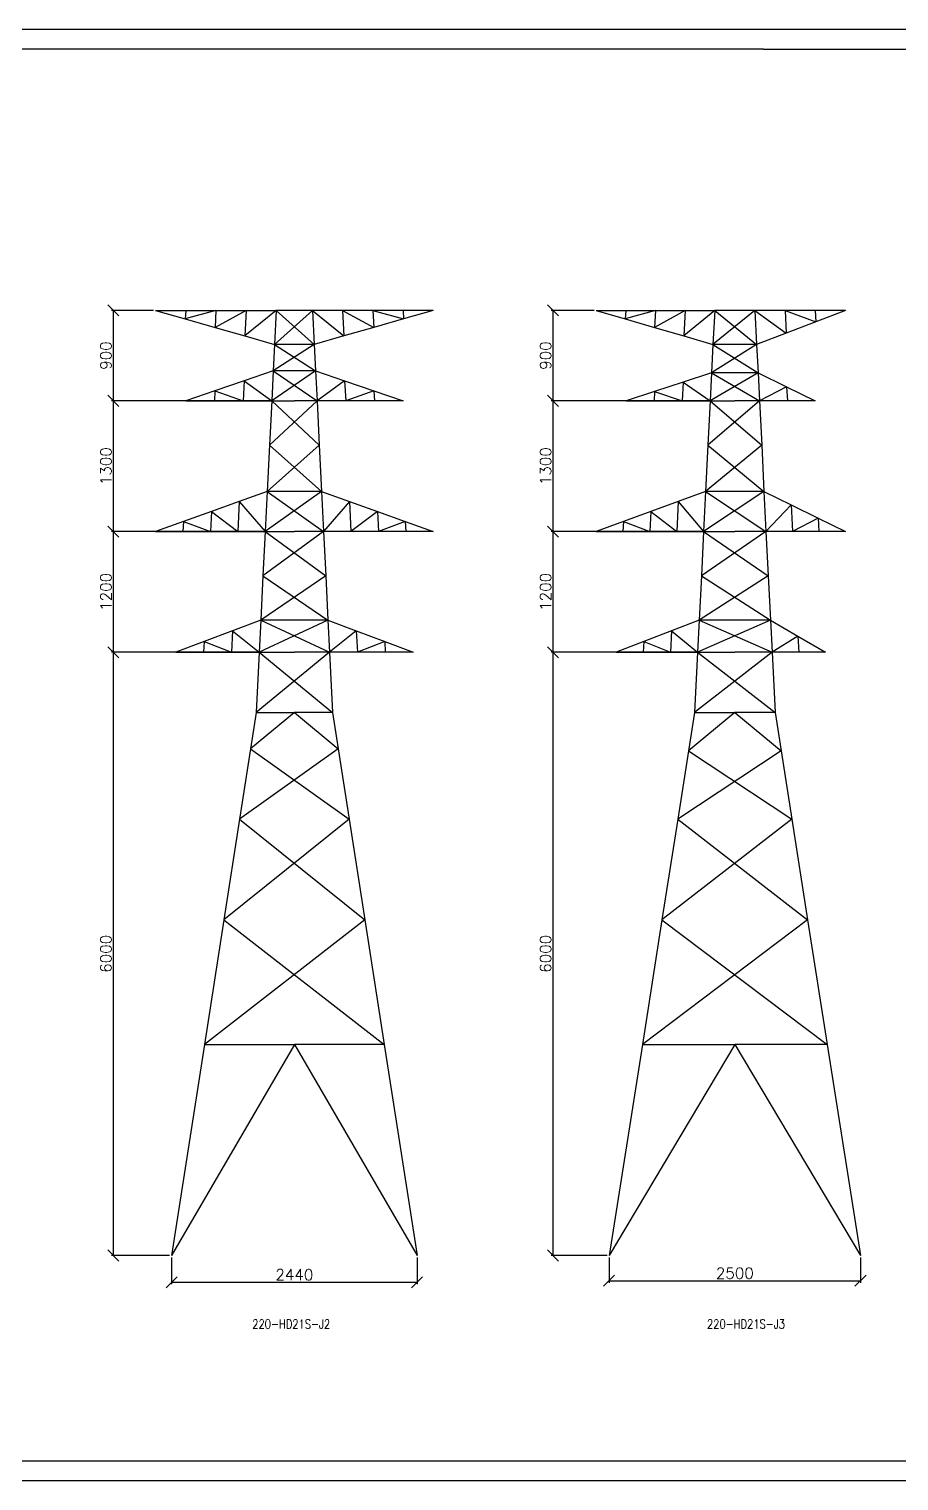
# Model space of a CAD drawing. Header units: millimetres. Extents: x -25344 to 8674, y -19679 to 18215.
# Drawn here: x 6224 to 6657, y -432 to 290 of the extents above; entities that cross this region are included whole.
import ezdxf

# ---------------------------------------------------------------- set-up
doc = ezdxf.new("R2010")
doc.units = ezdxf.units.MM
doc.layers.add('受力材原始杆件', color=1, linetype='Continuous', lineweight=25)
doc.layers.add('受力材杆件', color=7, linetype='Continuous', lineweight=25)
doc.layers.add('基本图元层', color=7, linetype='Continuous')
doc.styles.get("Standard").update_dxf_attribs({"font": 'txt', "bigfont": 'gbcbig.shx'})
doc.styles.add('TBWZ', font='txt.shx', dxfattribs={"width": 0.7, "bigfont": 'hztxt.shx'})
doc.dimstyles.new('hz', dxfattribs={"dimscale": 11, "dimtxt": 0.5, "dimasz": 0.5, "dimexe": 0.09, "dimexo": 0.09, "dimgap": 0.09, "dimtad": 1, "dimdec": 0, "dimlfac": 20, "dimzin": 0, "dimdsep": 46, "dimtxsty": 'Standard', "dimblk1": 'OBLIQUE', "dimblk2": 'OBLIQUE', "dimsah": 1, "dimcen": 0.09, "dimclrd": 7, "dimclre": 7, "dimclrt": 7, "dimadec": 0, "dimazin": 0, "dimtfac": 1, "dimtdec": 0, "dimtix": 1, "dimtmove": 0, "dimatfit": 3, "dimfxl": 1, "dimtolj": 1, "dimtzin": 0, "dimarcsym": 0})

# ---------------------------------------------------------------- blocks, each defined once
blk = doc.blocks.new('_OBLIQUE')
at = {"color": 0, "linetype": 'ByBlock'}
blk.add_line((-0.5, -0.5), (0.5, 0.5), dxfattribs=at)
blk = doc.blocks.new('*D20')
at = {"layer": 'DEFPOINTS', "color": 0, "transparency": 16777216}
for p in [(6266.05, -20.03), (6338.49, -20.03), (6294.98, -320.03)]:
    blk.add_point(p, dxfattribs=at)
at = {"layer": '基本图元层', "color": 7, "lineweight": -2, "transparency": 16777216}
for p, q in [((6337.5, -20.03), (6265.06, -20.03)), ((6266.05, -320.03), (6266.05, -20.03)), ((6293.99, -320.03), (6265.06, -320.03))]:
    blk.add_line(p, q, dxfattribs=at)
at = {"layer": '基本图元层', "color": 7, "lineweight": -2, "transparency": 16777216, "xscale": 5.5, "yscale": 5.5, "zscale": 5.5}
for p, rotation in [((6266.05, -20.03), 90), ((6266.05, -320.03), 270)]:
    blk.add_blockref('_OBLIQUE', p, dxfattribs=dict(at, rotation=rotation))
at = {"layer": '基本图元层', "color": 7, "transparency": 16777216, "insert": (6262.31, -170.03), "char_height": 5.5, "attachment_point": 5, "rotation": 90}
blk.add_mtext('\\A1;6000', dxfattribs=at)
blk = doc.blocks.new('*D21')
at = {"layer": 'DEFPOINTS', "color": 0, "transparency": 16777216}
for p in [(6266.05, 39.97), (6341.49, 39.97), (6338.49, -20.03)]:
    blk.add_point(p, dxfattribs=at)
at = {"layer": '基本图元层', "color": 7, "lineweight": -2, "transparency": 16777216}
for p, q in [((6340.5, 39.97), (6265.06, 39.97)), ((6266.05, -20.03), (6266.05, 39.97)), ((6337.5, -20.03), (6265.06, -20.03))]:
    blk.add_line(p, q, dxfattribs=at)
at = {"layer": '基本图元层', "color": 7, "lineweight": -2, "transparency": 16777216, "xscale": 5.5, "yscale": 5.5, "zscale": 5.5}
for p, rotation in [((6266.05, 39.97), 90), ((6266.05, -20.03), 270)]:
    blk.add_blockref('_OBLIQUE', p, dxfattribs=dict(at, rotation=rotation))
at = {"layer": '基本图元层', "color": 7, "transparency": 16777216, "insert": (6262.31, 9.97), "char_height": 5.5, "attachment_point": 5, "rotation": 90}
blk.add_mtext('\\A1;1200', dxfattribs=at)
blk = doc.blocks.new('*D22')
at = {"layer": 'DEFPOINTS', "color": 0, "transparency": 16777216}
for p in [(6266.05, 104.97), (6344.74, 104.97), (6341.49, 39.97)]:
    blk.add_point(p, dxfattribs=at)
at = {"layer": '基本图元层', "color": 7, "lineweight": -2, "transparency": 16777216}
for p, q in [((6343.75, 104.97), (6265.06, 104.97)), ((6266.05, 39.97), (6266.05, 104.97)), ((6340.5, 39.97), (6265.06, 39.97))]:
    blk.add_line(p, q, dxfattribs=at)
at = {"layer": '基本图元层', "color": 7, "lineweight": -2, "transparency": 16777216, "xscale": 5.5, "yscale": 5.5, "zscale": 5.5}
for p, rotation in [((6266.05, 104.97), 90), ((6266.05, 39.97), 270)]:
    blk.add_blockref('_OBLIQUE', p, dxfattribs=dict(at, rotation=rotation))
at = {"layer": '基本图元层', "color": 7, "transparency": 16777216, "insert": (6262.31, 72.47), "char_height": 5.5, "attachment_point": 5, "rotation": 90}
blk.add_mtext('\\A1;1300', dxfattribs=at)
blk = doc.blocks.new('*D23')
at = {"layer": 'DEFPOINTS', "color": 0, "transparency": 16777216}
for p in [(6266.05, 149.97), (6286.99, 149.97), (6344.74, 104.97)]:
    blk.add_point(p, dxfattribs=at)
at = {"layer": '基本图元层', "color": 7, "lineweight": -2, "transparency": 16777216}
for p, q in [((6286, 149.97), (6265.06, 149.97)), ((6266.05, 104.97), (6266.05, 149.97)), ((6343.75, 104.97), (6265.06, 104.97))]:
    blk.add_line(p, q, dxfattribs=at)
at = {"layer": '基本图元层', "color": 7, "lineweight": -2, "transparency": 16777216, "xscale": 5.5, "yscale": 5.5, "zscale": 5.5}
for p, rotation in [((6266.05, 149.97), 90), ((6266.05, 104.97), 270)]:
    blk.add_blockref('_OBLIQUE', p, dxfattribs=dict(at, rotation=rotation))
at = {"layer": '基本图元层', "color": 7, "transparency": 16777216, "insert": (6262.31, 127.47), "char_height": 5.5, "attachment_point": 5, "rotation": 90}
blk.add_mtext('\\A1;900', dxfattribs=at)
blk = doc.blocks.new('*D24')
at = {"layer": 'DEFPOINTS', "color": 0, "transparency": 16777216}
for p in [(6294.98, -320.03), (6417, -320.03), (6417, -333.34)]:
    blk.add_point(p, dxfattribs=at)
at = {"layer": '基本图元层', "color": 7, "lineweight": -2, "transparency": 16777216}
for p, q in [((6294.98, -321.02), (6294.98, -334.33)), ((6417, -321.02), (6417, -334.33)), ((6294.98, -333.34), (6417, -333.34))]:
    blk.add_line(p, q, dxfattribs=at)
at = {"layer": '基本图元层', "color": 7, "lineweight": -2, "transparency": 16777216, "xscale": 5.5, "yscale": 5.5, "zscale": 5.5, "rotation": 180}
blk.add_blockref('_OBLIQUE', (6294.98, -333.34), dxfattribs=at)
at = {"layer": '基本图元层', "color": 7, "lineweight": -2, "transparency": 16777216, "xscale": 5.5, "yscale": 5.5, "zscale": 5.5}
blk.add_blockref('_OBLIQUE', (6417, -333.34), dxfattribs=at)
at = {"layer": '基本图元层', "color": 7, "transparency": 16777216, "insert": (6355.99, -329.6), "char_height": 5.5, "attachment_point": 5}
blk.add_mtext('\\A1;2440', dxfattribs=at)
blk = doc.blocks.new('*D25')
at = {"layer": 'DEFPOINTS', "color": 0, "transparency": 16777216}
for p in [(6484.62, -20.03), (6556.44, -20.03), (6512.45, -320.03)]:
    blk.add_point(p, dxfattribs=at)
at = {"layer": '基本图元层', "color": 7, "lineweight": -2, "transparency": 16777216}
for p, q in [((6555.45, -20.03), (6483.63, -20.03)), ((6484.62, -320.03), (6484.62, -20.03)), ((6511.46, -320.03), (6483.63, -320.03))]:
    blk.add_line(p, q, dxfattribs=at)
at = {"layer": '基本图元层', "color": 7, "lineweight": -2, "transparency": 16777216, "xscale": 5.5, "yscale": 5.5, "zscale": 5.5}
for p, rotation in [((6484.62, -20.03), 90), ((6484.62, -320.03), 270)]:
    blk.add_blockref('_OBLIQUE', p, dxfattribs=dict(at, rotation=rotation))
at = {"layer": '基本图元层', "color": 7, "transparency": 16777216, "insert": (6480.88, -170.03), "char_height": 5.5, "attachment_point": 5, "rotation": 90}
blk.add_mtext('\\A1;6000', dxfattribs=at)
blk = doc.blocks.new('*D26')
at = {"layer": 'DEFPOINTS', "color": 0, "transparency": 16777216}
for p in [(6484.62, 39.97), (6559.44, 39.97), (6556.44, -20.03)]:
    blk.add_point(p, dxfattribs=at)
at = {"layer": '基本图元层', "color": 7, "lineweight": -2, "transparency": 16777216}
for p, q in [((6558.45, 39.97), (6483.63, 39.97)), ((6484.62, -20.03), (6484.62, 39.97)), ((6555.45, -20.03), (6483.63, -20.03))]:
    blk.add_line(p, q, dxfattribs=at)
at = {"layer": '基本图元层', "color": 7, "lineweight": -2, "transparency": 16777216, "xscale": 5.5, "yscale": 5.5, "zscale": 5.5}
for p, rotation in [((6484.62, 39.97), 90), ((6484.62, -20.03), 270)]:
    blk.add_blockref('_OBLIQUE', p, dxfattribs=dict(at, rotation=rotation))
at = {"layer": '基本图元层', "color": 7, "transparency": 16777216, "insert": (6480.88, 9.97), "char_height": 5.5, "attachment_point": 5, "rotation": 90}
blk.add_mtext('\\A1;1200', dxfattribs=at)
blk = doc.blocks.new('*D27')
at = {"layer": 'DEFPOINTS', "color": 0, "transparency": 16777216}
for p in [(6484.62, 104.97), (6562.69, 104.97), (6559.44, 39.97)]:
    blk.add_point(p, dxfattribs=at)
at = {"layer": '基本图元层', "color": 7, "lineweight": -2, "transparency": 16777216}
for p, q in [((6561.7, 104.97), (6483.63, 104.97)), ((6484.62, 39.97), (6484.62, 104.97)), ((6558.45, 39.97), (6483.63, 39.97))]:
    blk.add_line(p, q, dxfattribs=at)
at = {"layer": '基本图元层', "color": 7, "lineweight": -2, "transparency": 16777216, "xscale": 5.5, "yscale": 5.5, "zscale": 5.5}
for p, rotation in [((6484.62, 104.97), 90), ((6484.62, 39.97), 270)]:
    blk.add_blockref('_OBLIQUE', p, dxfattribs=dict(at, rotation=rotation))
at = {"layer": '基本图元层', "color": 7, "transparency": 16777216, "insert": (6480.88, 72.47), "char_height": 5.5, "attachment_point": 5, "rotation": 90}
blk.add_mtext('\\A1;1300', dxfattribs=at)
blk = doc.blocks.new('*D28')
at = {"layer": 'DEFPOINTS', "color": 0, "transparency": 16777216}
for p in [(6484.62, 149.97), (6505.94, 149.97), (6562.69, 104.97)]:
    blk.add_point(p, dxfattribs=at)
at = {"layer": '基本图元层', "color": 7, "lineweight": -2, "transparency": 16777216}
for p, q in [((6504.95, 149.97), (6483.63, 149.97)), ((6484.62, 104.97), (6484.62, 149.97)), ((6561.7, 104.97), (6483.63, 104.97))]:
    blk.add_line(p, q, dxfattribs=at)
at = {"layer": '基本图元层', "color": 7, "lineweight": -2, "transparency": 16777216, "xscale": 5.5, "yscale": 5.5, "zscale": 5.5}
for p, rotation in [((6484.62, 149.97), 90), ((6484.62, 104.97), 270)]:
    blk.add_blockref('_OBLIQUE', p, dxfattribs=dict(at, rotation=rotation))
at = {"layer": '基本图元层', "color": 7, "transparency": 16777216, "insert": (6480.88, 127.47), "char_height": 5.5, "attachment_point": 5, "rotation": 90}
blk.add_mtext('\\A1;900', dxfattribs=at)
blk = doc.blocks.new('*D38')
at = {"layer": 'DEFPOINTS', "color": 0, "transparency": 16777216}
for p in [(6512.45, -320.03), (6637.43, -320.03), (6637.43, -332.57)]:
    blk.add_point(p, dxfattribs=at)
at = {"layer": '基本图元层', "color": 7, "lineweight": -2, "transparency": 16777216}
for p, q in [((6512.45, -321.02), (6512.45, -333.56)), ((6637.43, -321.02), (6637.43, -333.56)), ((6512.45, -332.57), (6637.43, -332.57))]:
    blk.add_line(p, q, dxfattribs=at)
at = {"layer": '基本图元层', "color": 7, "lineweight": -2, "transparency": 16777216, "xscale": 5.5, "yscale": 5.5, "zscale": 5.5, "rotation": 180}
blk.add_blockref('_OBLIQUE', (6512.45, -332.57), dxfattribs=at)
at = {"layer": '基本图元层', "color": 7, "lineweight": -2, "transparency": 16777216, "xscale": 5.5, "yscale": 5.5, "zscale": 5.5}
blk.add_blockref('_OBLIQUE', (6637.43, -332.57), dxfattribs=at)
at = {"layer": '基本图元层', "color": 7, "transparency": 16777216, "insert": (6574.94, -328.83), "char_height": 5.5, "attachment_point": 5}
blk.add_mtext('\\A1;2500', dxfattribs=at)

msp = doc.modelspace()

# ---------------------------------------------------------------- linework, layer by layer
at = {"color": 0}
msp.add_lwpolyline([(6589.159, 279.854), (5777.787, 279.854), (5777.787, -422.133)], dxfattribs=at)
at = {"layer": '受力材原始杆件', "color": 7, "true_color": 0xffffff}
for p, q in [((6364.992, 149.966), (6346.142, 132.966)), ((6364.992, 149.966), (6346.992, 149.966)), ((6379.992, 149.966), (6364.992, 149.966)), ((6364.992, 149.966), (6380.63, 137.216)), ((6364.992, 149.966), (6365.842, 132.966)), ((6394.992, 149.966), (6379.992, 149.966)), ((6379.992, 149.966), (6395.417, 141.466)), ((6379.992, 149.966), (6380.63, 137.216)), ((6409.992, 149.966), (6394.992, 149.966)), ((6394.992, 149.966), (6410.205, 145.716)), ((6394.992, 149.966), (6395.417, 141.466)), ((6410.205, 145.716), (6395.417, 141.466)), ((6424.992, 149.966), (6409.992, 149.966)), ((6409.992, 149.966), (6410.205, 145.716)), ((6424.992, 149.966), (6410.205, 145.716)), ((6505.939, 149.966), (6520.689, 149.966)), ((6505.939, 149.966), (6520.476, 145.716)), ((6520.689, 149.966), (6520.476, 145.716)), ((6535.439, 149.966), (6520.476, 145.716)), ((6520.476, 145.716), (6535.014, 141.466)), ((6520.689, 149.966), (6535.439, 149.966)), ((6535.439, 149.966), (6535.014, 141.466)), ((6550.189, 149.966), (6535.014, 141.466)), ((6535.439, 149.966), (6550.189, 149.966)), ((6550.189, 149.966), (6549.551, 137.216)), ((6564.939, 149.966), (6549.551, 137.216)), ((6550.189, 149.966), (6564.939, 149.966)), ((6584.939, 149.966), (6564.089, 132.966)), ((6584.939, 149.966), (6564.939, 149.966)), ((6599.939, 149.966), (6584.939, 149.966)), ((6584.939, 149.966), (6600.506, 138.632)), ((6584.939, 149.966), (6585.789, 132.966)), ((6614.939, 149.966), (6599.939, 149.966)), ((6599.939, 149.966), (6615.222, 144.299)), ((6599.939, 149.966), (6600.506, 138.632)), ((6629.939, 149.966), (6614.939, 149.966)), ((6614.939, 149.966), (6615.222, 144.299)), ((6629.939, 149.966), (6615.222, 144.299)), ((6380.63, 137.216), (6365.842, 132.966)), ((6395.417, 141.466), (6380.63, 137.216)), ((6535.014, 141.466), (6549.551, 137.216)), ((6549.551, 137.216), (6564.089, 132.966)), ((6600.506, 138.632), (6585.789, 132.966)), ((6615.222, 144.299), (6600.506, 138.632)), ((6365.842, 132.966), (6345.492, 119.966)), ((6365.842, 132.966), (6346.142, 132.966)), ((6365.842, 132.966), (6366.492, 119.966)), ((6585.789, 132.966), (6563.389, 118.966)), ((6585.789, 132.966), (6564.089, 132.966)), ((6585.789, 132.966), (6586.489, 118.966)), ((6366.492, 119.966), (6344.742, 104.966)), ((6366.492, 119.966), (6345.492, 119.966)), ((6366.492, 119.966), (6380.992, 114.966)), ((6366.492, 119.966), (6367.242, 104.966)), ((6563.389, 118.966), (6549.239, 114.299)), ((6586.489, 118.966), (6562.689, 104.966)), ((6586.489, 118.966), (6563.389, 118.966)), ((6586.489, 118.966), (6600.714, 111.966)), ((6586.489, 118.966), (6587.189, 104.966)), ((6380.992, 114.966), (6367.242, 104.966)), ((6380.992, 114.966), (6395.492, 109.966)), ((6380.992, 114.966), (6381.492, 104.966)), ((6395.492, 109.966), (6381.492, 104.966)), ((6395.492, 109.966), (6409.992, 104.966)), ((6395.492, 109.966), (6395.742, 104.966)), ((6535.089, 109.632), (6520.939, 104.966)), ((6535.089, 109.632), (6534.856, 104.966)), ((6549.239, 114.299), (6535.089, 109.632)), ((6535.089, 109.632), (6548.772, 104.966)), ((6549.239, 114.299), (6548.772, 104.966)), ((6549.239, 114.299), (6562.689, 104.966)), ((6600.714, 111.966), (6587.189, 104.966)), ((6600.714, 111.966), (6614.939, 104.966)), ((6600.714, 111.966), (6601.064, 104.966)), ((6344.742, 104.966), (6368.342, 82.966)), ((6367.242, 104.966), (6355.992, 104.966)), ((6381.492, 104.966), (6367.242, 104.966)), ((6367.242, 104.966), (6368.342, 82.966)), ((6395.742, 104.966), (6381.492, 104.966)), ((6409.992, 104.966), (6395.742, 104.966)), ((6520.939, 104.966), (6534.856, 104.966)), ((6534.856, 104.966), (6548.772, 104.966)), ((6548.772, 104.966), (6562.689, 104.966)), ((6562.689, 104.966), (6588.289, 82.966)), ((6587.189, 104.966), (6574.939, 104.966)), ((6601.064, 104.966), (6587.189, 104.966)), ((6587.189, 104.966), (6588.289, 82.966)), ((6614.939, 104.966), (6601.064, 104.966)), ((6343.642, 82.966), (6369.492, 59.966)), ((6368.342, 82.966), (6369.492, 59.966)), ((6561.589, 82.966), (6589.439, 59.966)), ((6588.289, 82.966), (6589.439, 59.966)), ((6369.492, 59.966), (6341.492, 39.966)), ((6369.492, 59.966), (6342.492, 59.966)), ((6369.492, 59.966), (6383.367, 54.966)), ((6369.492, 59.966), (6370.492, 39.966)), ((6560.439, 59.966), (6546.814, 54.966)), ((6589.439, 59.966), (6559.439, 39.966)), ((6589.439, 59.966), (6560.439, 59.966)), ((6589.439, 59.966), (6602.939, 53.299)), ((6589.439, 59.966), (6590.439, 39.966)), ((6383.367, 54.966), (6370.492, 39.966)), ((6383.367, 54.966), (6397.242, 49.966)), ((6383.367, 54.966), (6384.117, 39.966)), ((6546.814, 54.966), (6533.189, 49.966)), ((6546.814, 54.966), (6546.064, 39.966)), ((6546.814, 54.966), (6559.439, 39.966)), ((6602.939, 53.299), (6590.439, 39.966)), ((6602.939, 53.299), (6616.439, 46.632)), ((6602.939, 53.299), (6603.606, 39.966)), ((6397.242, 49.966), (6384.117, 39.966)), ((6397.242, 49.966), (6411.117, 44.966)), ((6397.242, 49.966), (6397.742, 39.966)), ((6411.117, 44.966), (6397.742, 39.966)), ((6411.117, 44.966), (6424.992, 39.966)), ((6411.117, 44.966), (6411.367, 39.966)), ((6519.564, 44.966), (6505.939, 39.966)), ((6519.564, 44.966), (6519.314, 39.966)), ((6533.189, 49.966), (6519.564, 44.966)), ((6519.564, 44.966), (6532.689, 39.966)), ((6533.189, 49.966), (6532.689, 39.966)), ((6533.189, 49.966), (6546.064, 39.966)), ((6616.439, 46.632), (6603.606, 39.966)), ((6616.439, 46.632), (6629.939, 39.966)), ((6616.439, 46.632), (6616.772, 39.966)), ((6341.492, 39.966), (6371.592, 17.966)), ((6370.492, 39.966), (6355.992, 39.966)), ((6384.117, 39.966), (6370.492, 39.966)), ((6370.492, 39.966), (6371.592, 17.966)), ((6397.742, 39.966), (6384.117, 39.966)), ((6411.367, 39.966), (6397.742, 39.966)), ((6424.992, 39.966), (6411.367, 39.966)), ((6505.939, 39.966), (6519.314, 39.966)), ((6519.314, 39.966), (6532.689, 39.966)), ((6532.689, 39.966), (6546.064, 39.966)), ((6546.064, 39.966), (6559.439, 39.966)), ((6559.439, 39.966), (6591.539, 17.966)), ((6590.439, 39.966), (6574.939, 39.966)), ((6603.606, 39.966), (6590.439, 39.966)), ((6590.439, 39.966), (6591.539, 17.966)), ((6616.772, 39.966), (6603.606, 39.966)), ((6629.939, 39.966), (6616.772, 39.966)), ((6340.392, 17.966), (6372.692, -4.034)), ((6371.592, 17.966), (6372.692, -4.034)), ((6558.339, 17.966), (6592.639, -4.034)), ((6591.539, 17.966), (6592.639, -4.034)), ((6372.692, -4.034), (6338.492, -20.034)), ((6372.692, -4.034), (6339.292, -4.034)), ((6372.692, -4.034), (6386.792, -9.368)), ((6372.692, -4.034), (6373.492, -20.034)), ((6557.239, -4.034), (6543.472, -9.368)), ((6592.639, -4.034), (6556.439, -20.034)), ((6592.639, -4.034), (6557.239, -4.034)), ((6592.639, -4.034), (6606.289, -12.034)), ((6592.639, -4.034), (6593.439, -20.034)), ((6386.792, -9.368), (6373.492, -20.034)), ((6386.792, -9.368), (6400.892, -14.701)), ((6386.792, -9.368), (6387.326, -20.034)), ((6543.472, -9.368), (6529.706, -14.701)), ((6543.472, -9.368), (6542.939, -20.034)), ((6543.472, -9.368), (6556.439, -20.034)), ((6606.289, -12.034), (6593.439, -20.034)), ((6606.289, -12.034), (6619.939, -20.034)), ((6606.289, -12.034), (6606.689, -20.034)), ((6338.492, -20.034), (6374.992, -50.034)), ((6373.492, -20.034), (6355.992, -20.034)), ((6387.326, -20.034), (6373.492, -20.034)), ((6373.492, -20.034), (6374.992, -50.034)), ((6400.892, -14.701), (6387.326, -20.034)), ((6401.159, -20.034), (6387.326, -20.034)), ((6400.892, -14.701), (6414.992, -20.034)), ((6400.892, -14.701), (6401.159, -20.034)), ((6414.992, -20.034), (6401.159, -20.034)), ((6529.706, -14.701), (6515.939, -20.034)), ((6515.939, -20.034), (6529.439, -20.034)), ((6529.706, -14.701), (6529.439, -20.034)), ((6529.439, -20.034), (6542.939, -20.034)), ((6529.706, -14.701), (6542.939, -20.034)), ((6542.939, -20.034), (6556.439, -20.034)), ((6556.439, -20.034), (6594.939, -50.034)), ((6593.439, -20.034), (6574.939, -20.034)), ((6606.689, -20.034), (6593.439, -20.034)), ((6593.439, -20.034), (6594.939, -50.034)), ((6619.939, -20.034), (6606.689, -20.034)), ((6374.992, -50.034), (6355.992, -50.034)), ((6355.992, -50.034), (6377.793, -68.034)), ((6374.992, -50.034), (6377.793, -68.034)), ((6594.939, -50.034), (6574.939, -50.034)), ((6574.939, -50.034), (6597.929, -69.034)), ((6594.939, -50.034), (6597.929, -69.034)), ((6334.192, -68.034), (6383.239, -103.034)), ((6377.793, -68.034), (6383.239, -103.034)), ((6551.949, -69.034), (6603.28, -103.034)), ((6597.929, -69.034), (6603.28, -103.034)), ((6383.239, -103.034), (6320.966, -153.034)), ((6383.239, -103.034), (6391.018, -153.034)), ((6603.28, -103.034), (6538.73, -153.034)), ((6603.28, -103.034), (6611.148, -153.034)), ((6391.018, -153.034), (6311.32, -215.034)), ((6391.018, -153.034), (6400.665, -215.034)), ((6611.148, -153.034), (6528.973, -215.034)), ((6611.148, -153.034), (6620.905, -215.034)), ((6378.329, -215.034), (6355.992, -215.034)), ((6355.992, -215.034), (6417.002, -320.034)), ((6400.665, -215.034), (6378.329, -215.034)), ((6400.665, -215.034), (6417.002, -320.034)), ((6597.922, -215.034), (6574.939, -215.034)), ((6574.939, -215.034), (6637.429, -320.034)), ((6620.905, -215.034), (6597.922, -215.034)), ((6620.905, -215.034), (6637.429, -320.034))]:
    msp.add_line(p, q, dxfattribs=at)
at = {"layer": '受力材杆件', "color": 7, "true_color": 0xffffff}
for p, q in [((6286.992, 149.966), (6301.992, 149.966)), ((6286.992, 149.966), (6301.78, 145.716)), ((6301.992, 149.966), (6301.78, 145.716)), ((6316.992, 149.966), (6301.78, 145.716)), ((6301.78, 145.716), (6316.567, 141.466)), ((6301.992, 149.966), (6316.992, 149.966)), ((6316.992, 149.966), (6316.567, 141.466)), ((6331.992, 149.966), (6316.567, 141.466)), ((6316.992, 149.966), (6331.992, 149.966)), ((6331.992, 149.966), (6331.355, 137.216)), ((6346.992, 149.966), (6331.355, 137.216)), ((6331.992, 149.966), (6346.992, 149.966)), ((6346.992, 149.966), (6346.142, 132.966)), ((6346.992, 149.966), (6365.842, 132.966)), ((6564.939, 149.966), (6564.089, 132.966)), ((6564.939, 149.966), (6585.789, 132.966)), ((6316.567, 141.466), (6331.355, 137.216)), ((6331.355, 137.216), (6346.142, 132.966)), ((6346.142, 132.966), (6345.492, 119.966)), ((6346.142, 132.966), (6366.492, 119.966)), ((6564.089, 132.966), (6563.389, 118.966)), ((6564.089, 132.966), (6586.489, 118.966)), ((6345.492, 119.966), (6330.992, 114.966)), ((6345.492, 119.966), (6344.742, 104.966)), ((6345.492, 119.966), (6367.242, 104.966)), ((6563.389, 118.966), (6562.689, 104.966)), ((6563.389, 118.966), (6587.189, 104.966)), ((6316.492, 109.966), (6301.992, 104.966)), ((6316.492, 109.966), (6316.242, 104.966)), ((6330.992, 114.966), (6316.492, 109.966)), ((6316.492, 109.966), (6330.492, 104.966)), ((6330.992, 114.966), (6330.492, 104.966)), ((6330.992, 114.966), (6344.742, 104.966)), ((6301.992, 104.966), (6316.242, 104.966)), ((6316.242, 104.966), (6330.492, 104.966)), ((6330.492, 104.966), (6344.742, 104.966)), ((6367.242, 104.966), (6343.642, 82.966)), ((6344.742, 104.966), (6343.642, 82.966)), ((6344.742, 104.966), (6355.992, 104.966)), ((6587.189, 104.966), (6561.589, 82.966)), ((6562.689, 104.966), (6561.589, 82.966)), ((6562.689, 104.966), (6574.939, 104.966)), ((6368.342, 82.966), (6342.492, 59.966)), ((6343.642, 82.966), (6342.492, 59.966)), ((6588.289, 82.966), (6560.439, 59.966)), ((6561.589, 82.966), (6560.439, 59.966)), ((6342.492, 59.966), (6328.617, 54.966)), ((6342.492, 59.966), (6341.492, 39.966)), ((6342.492, 59.966), (6370.492, 39.966)), ((6560.439, 59.966), (6559.439, 39.966)), ((6560.439, 59.966), (6590.439, 39.966)), ((6328.617, 54.966), (6314.742, 49.966)), ((6328.617, 54.966), (6327.867, 39.966)), ((6328.617, 54.966), (6341.492, 39.966)), ((6300.867, 44.966), (6286.992, 39.966)), ((6300.867, 44.966), (6300.617, 39.966)), ((6314.742, 49.966), (6300.867, 44.966)), ((6300.867, 44.966), (6314.242, 39.966)), ((6314.742, 49.966), (6314.242, 39.966)), ((6314.742, 49.966), (6327.867, 39.966)), ((6286.992, 39.966), (6300.617, 39.966)), ((6300.617, 39.966), (6314.242, 39.966)), ((6314.242, 39.966), (6327.867, 39.966)), ((6327.867, 39.966), (6341.492, 39.966)), ((6370.492, 39.966), (6340.392, 17.966)), ((6341.492, 39.966), (6340.392, 17.966)), ((6341.492, 39.966), (6355.992, 39.966)), ((6590.439, 39.966), (6558.339, 17.966)), ((6559.439, 39.966), (6558.339, 17.966)), ((6559.439, 39.966), (6574.939, 39.966)), ((6371.592, 17.966), (6339.292, -4.034)), ((6340.392, 17.966), (6339.292, -4.034)), ((6591.539, 17.966), (6557.239, -4.034)), ((6558.339, 17.966), (6557.239, -4.034)), ((6339.292, -4.034), (6325.192, -9.368)), ((6339.292, -4.034), (6338.492, -20.034)), ((6339.292, -4.034), (6373.492, -20.034)), ((6557.239, -4.034), (6556.439, -20.034)), ((6557.239, -4.034), (6593.439, -20.034)), ((6325.192, -9.368), (6311.092, -14.701)), ((6325.192, -9.368), (6324.659, -20.034)), ((6325.192, -9.368), (6338.492, -20.034)), ((6311.092, -14.701), (6296.992, -20.034)), ((6296.992, -20.034), (6310.826, -20.034)), ((6311.092, -14.701), (6310.826, -20.034)), ((6310.826, -20.034), (6324.659, -20.034)), ((6311.092, -14.701), (6324.659, -20.034)), ((6324.659, -20.034), (6338.492, -20.034)), ((6373.492, -20.034), (6336.992, -50.034)), ((6338.492, -20.034), (6336.992, -50.034)), ((6338.492, -20.034), (6355.992, -20.034)), ((6593.439, -20.034), (6554.939, -50.034)), ((6556.439, -20.034), (6554.939, -50.034)), ((6556.439, -20.034), (6574.939, -20.034)), ((6336.992, -50.034), (6334.192, -68.034)), ((6355.992, -50.034), (6334.192, -68.034)), ((6336.992, -50.034), (6355.992, -50.034)), ((6554.939, -50.034), (6551.949, -69.034)), ((6574.939, -50.034), (6551.949, -69.034)), ((6554.939, -50.034), (6574.939, -50.034)), ((6377.793, -68.034), (6328.746, -103.034)), ((6334.192, -68.034), (6328.746, -103.034)), ((6597.929, -69.034), (6546.598, -103.034)), ((6551.949, -69.034), (6546.598, -103.034)), ((6328.746, -103.034), (6320.966, -153.034)), ((6328.746, -103.034), (6391.018, -153.034)), ((6546.598, -103.034), (6538.73, -153.034)), ((6546.598, -103.034), (6611.148, -153.034)), ((6320.966, -153.034), (6311.32, -215.034)), ((6320.966, -153.034), (6400.665, -215.034)), ((6538.73, -153.034), (6528.973, -215.034)), ((6538.73, -153.034), (6620.905, -215.034)), ((6311.32, -215.034), (6294.982, -320.034)), ((6355.992, -215.034), (6294.982, -320.034)), ((6311.32, -215.034), (6333.656, -215.034)), ((6333.656, -215.034), (6355.992, -215.034)), ((6528.973, -215.034), (6512.449, -320.034)), ((6574.939, -215.034), (6512.449, -320.034)), ((6528.973, -215.034), (6551.956, -215.034)), ((6551.956, -215.034), (6574.939, -215.034))]:
    msp.add_line(p, q, dxfattribs=at)
at = {"layer": '基本图元层', "color": 0}
for p, q in [((5752.787, 289.854), (7388.261, 289.854)), ((6589.159, 279.854), (7378.261, 279.854)), ((6589.159, -422.133), (7378.261, -422.133)), ((7388.261, -432.133), (5752.787, -432.133))]:
    msp.add_line(p, q, dxfattribs=at)
at = {"layer": '基本图元层', "linetype": 'Continuous'}
msp.add_line((5777.787, -422.133), (6589.159, -422.133), dxfattribs=at)

# ---------------------------------------------------------------- texts
at = {"layer": '基本图元层', "color": 0, "lineweight": 25, "style": 'TBWZ', "width": 0.8}
for s, p in [('220-HD21S-J2', (6335.083, -356.34)), ('220-HD21S-J3', (6561.128, -356.34))]:
    msp.add_text(s, height=4.5, dxfattribs=at).set_placement(p)

# ---------------------------------------------------------------- dimensions: what is measured, and where the dimension line sits
at = {"layer": '基本图元层', "color": 0}
for base, p1, p2, picture, middle in [((6266.046, 149.966), (6344.742, 104.966), (6286.992, 149.966), '*D23', (6262.306, 127.466)), ((6484.622, 149.966), (6562.689, 104.966), (6505.939, 149.966), '*D28', (6480.882, 127.466)), ((6266.046, 104.966), (6341.492, 39.966), (6344.742, 104.966), '*D22', (6262.306, 72.466)), ((6484.622, 104.966), (6559.439, 39.966), (6562.689, 104.966), '*D27', (6480.882, 72.466)), ((6266.046, 39.966), (6338.492, -20.034), (6341.492, 39.966), '*D21', (6262.306, 9.966)), ((6484.622, 39.966), (6556.439, -20.034), (6559.439, 39.966), '*D26', (6480.882, 9.966)), ((6266.046, -20.034), (6294.982, -320.034), (6338.492, -20.034), '*D20', (6262.306, -170.034)), ((6484.622, -20.034), (6512.449, -320.034), (6556.439, -20.034), '*D25', (6480.882, -170.034))]:
    dim = msp.add_linear_dim(base=base, p1=p1, p2=p2, angle=90, dimstyle='hz', dxfattribs=at)
    dim.commit()
    dim.dimension.update_dxf_attribs({"geometry": picture, "text_midpoint": middle})
for base, p1, p2, picture, middle in [((6417.002, -333.336), (6294.982, -320.034), (6417.002, -320.034), '*D24', (6355.992, -329.596)), ((6637.429, -332.568), (6512.449, -320.034), (6637.429, -320.034), '*D38', (6574.939, -328.828))]:
    dim = msp.add_linear_dim(base=base, p1=p1, p2=p2, dimstyle='hz', dxfattribs=at)
    dim.commit()
    dim.dimension.update_dxf_attribs({"geometry": picture, "text_midpoint": middle})

doc.saveas('drawing.dxf')
